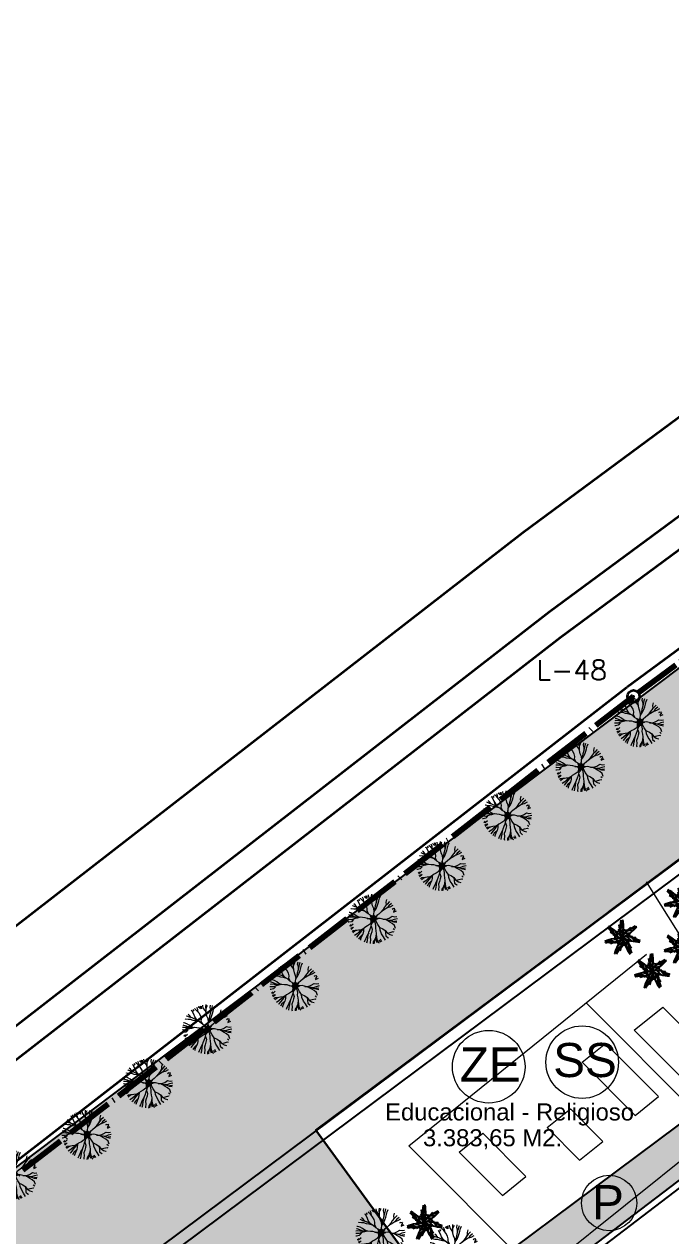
# Model space of a CAD drawing. Extents: x 472704 to 474638, y 1059265 to 1060325.
# Drawn here: x 473153.3 to 473283.8, y 1059725.5 to 1059970.1 of the extents above; entities that cross this region are included whole.
import ezdxf

# ---------------------------------------------------------------- set-up
doc = ezdxf.new("R2010")
doc.units = 0
doc.header["$LTSCALE"] = 0.4
doc.header["$MEASUREMENT"] = 0
doc.linetypes.add('ACAD_ISO04W100', pattern=[30.5, 24, -3, 0.5, -3])
doc.layers.get('0').update_dxf_attribs({"linetype": 'CONTINUOUS', "lineweight": 25})
for name, color, linetype, lineweight in [('1', 5, 'ACAD_ISO04W100', 80), ('AREAS VERDAS', 72, 'CONTINUOUS', 25), ('AREAS VERDES', 2, 'CONTINUOUS', 20), ('AUTOPISTA', 7, 'CONTINUOUS', 35), ('CANCHA', 7, 'CONTINUOUS', 30), ('CANCHAS', 52, 'CONTINUOUS', 25), ('CERCA-1', 9, 'FENCELINE1', 20), ('escuela', 22, 'CONTINUOUS', 20), ('TEXTO-COOR', 3, 'CONTINUOUS', 35)]:
    doc.layers.add(name, color=color, linetype=linetype, lineweight=lineweight)
for name, color, linetype in [('PISOS', 8, 'CONTINUOUS'), ('PoligonAV', 3, 'CONTINUOUS'), ('PROPUESTA_VIAS', 7, 'CONTINUOUS'), ('TEXTOPROPU', 7, 'CONTINUOUS'), ('TOPONIMIA', 1, 'CONTINUOUS'), ('VEGETACION', 3, 'CONTINUOUS'), ('VIAPROPUESTA', 7, 'CONTINUOUS')]:
    doc.layers.add(name, color=color, linetype=linetype)
doc.styles.add('ARIAL', font='arial.ttf')
doc.styles.get("Standard").update_dxf_attribs({"font": 'romans.shx'})
doc.linetypes.add('FENCELINE1', pattern='A,0.25,-0.1,[133,ltypeshp.shx,S=0.1,R=0,X=-0.1,Y=0],-0.1,1', length=1.45)

# ---------------------------------------------------------------- blocks, each defined once
blk = doc.blocks.new('MATA-P-01')
at = {"color": 84, "linetype": 'ByBlock'}
for p, q in [((18.687, 144.432), (18.671, 144.458)), ((18.718, 144.451), (18.689, 144.469)), ((18.707, 144.486), (18.732, 144.451)), ((18.723, 144.486), (18.73, 144.458)), ((18.732, 144.451), (18.73, 144.456)), ((18.745, 144.499), (18.745, 144.501)), ((18.758, 144.465), (18.745, 144.499)), ((18.792, 144.432), (18.758, 144.465)), ((18.79, 144.486), (18.788, 144.517)), ((18.799, 144.445), (18.79, 144.486)), ((18.797, 144.467), (18.806, 144.504)), ((18.806, 144.504), (18.808, 144.514)), ((18.846, 144.488), (18.845, 144.521)), ((18.862, 144.454), (18.846, 144.488)), ((18.868, 144.424), (18.862, 144.454)), ((18.868, 144.421), (18.87, 144.458)), ((18.87, 144.458), (18.872, 144.493)), ((18.872, 144.493), (18.875, 144.521)), ((18.892, 144.412), (18.895, 144.447)), ((18.895, 144.447), (18.899, 144.484)), ((18.899, 144.484), (18.906, 144.517)), ((18.996, 144.482), (18.993, 144.445)), ((19.04, 144.46), (19.013, 144.423)), ((18.56, 144.321), (18.558, 144.323)), ((18.595, 144.31), (18.56, 144.321)), ((18.589, 144.338), (18.571, 144.347)), ((18.616, 144.284), (18.582, 144.278)), ((18.624, 144.306), (18.589, 144.338)), ((18.631, 144.308), (18.595, 144.31)), ((18.616, 144.397), (18.605, 144.403)), ((18.647, 144.362), (18.616, 144.397)), ((18.652, 144.278), (18.616, 144.284)), ((18.643, 144.402), (18.627, 144.423)), ((18.671, 144.299), (18.631, 144.308)), ((18.645, 144.436), (18.645, 144.438)), ((18.68, 144.415), (18.645, 144.436)), ((18.667, 144.327), (18.647, 144.362)), ((18.703, 144.288), (18.667, 144.327)), ((18.707, 144.286), (18.671, 144.299)), ((18.714, 144.386), (18.68, 144.415)), ((18.701, 144.397), (18.687, 144.432)), ((18.745, 144.271), (18.703, 144.288)), ((18.745, 144.351), (18.714, 144.386)), ((18.758, 144.317), (18.745, 144.351)), ((18.763, 144.28), (18.758, 144.317)), ((18.808, 144.407), (18.792, 144.432)), ((18.808, 144.406), (18.799, 144.445)), ((18.824, 144.367), (18.808, 144.406)), ((18.846, 144.332), (18.824, 144.367)), ((18.857, 144.295), (18.846, 144.332)), ((18.857, 144.293), (18.877, 144.334)), ((18.859, 144.256), (18.857, 144.293)), ((18.859, 144.297), (18.866, 144.334)), ((18.864, 144.375), (18.868, 144.421)), ((18.866, 144.334), (18.864, 144.375)), ((18.877, 144.334), (18.886, 144.373)), ((18.886, 144.373), (18.892, 144.412)), ((18.953, 144.306), (18.924, 144.271)), ((18.971, 144.341), (18.953, 144.306)), ((18.986, 144.338), (18.956, 144.312)), ((18.987, 144.377), (18.971, 144.341)), ((19.022, 144.371), (18.986, 144.338)), ((19.013, 144.423), (18.987, 144.377)), ((18.993, 144.445), (19.002, 144.41)), ((19.002, 144.41), (18.993, 144.388)), ((19.056, 144.388), (19.022, 144.371)), ((19.038, 144.402), (19.024, 144.371)), ((19.069, 144.438), (19.038, 144.402)), ((19.091, 144.417), (19.056, 144.388)), ((19.092, 144.367), (19.107, 144.382)), ((19.127, 144.38), (19.092, 144.367)), ((19.127, 144.373), (19.114, 144.336)), ((19.114, 144.336), (19.132, 144.362)), ((19.149, 144.347), (19.114, 144.323)), ((18.542, 144.162), (18.528, 144.158)), ((18.54, 144.19), (18.529, 144.19)), ((18.54, 144.223), (18.531, 144.221)), ((18.54, 144.127), (18.531, 144.127)), ((18.575, 144.219), (18.54, 144.223)), ((18.575, 144.184), (18.54, 144.19)), ((18.576, 144.132), (18.54, 144.127)), ((18.58, 144.167), (18.542, 144.162)), ((18.548, 144.278), (18.544, 144.28)), ((18.582, 144.278), (18.548, 144.278)), ((18.609, 144.206), (18.575, 144.219)), ((18.611, 144.177), (18.575, 144.184)), ((18.611, 144.151), (18.576, 144.132)), ((18.616, 144.169), (18.58, 144.167)), ((18.605, 144.14), (18.582, 144.106)), ((18.643, 144.19), (18.609, 144.206)), ((18.647, 144.175), (18.611, 144.177)), ((18.647, 144.167), (18.611, 144.151)), ((18.663, 144.174), (18.616, 144.169)), ((18.68, 144.182), (18.643, 144.19)), ((18.683, 144.184), (18.647, 144.167)), ((18.685, 144.184), (18.647, 144.175)), ((18.687, 144.278), (18.652, 144.278)), ((18.72, 144.186), (18.685, 144.184)), ((18.736, 144.275), (18.687, 144.278)), ((18.754, 144.19), (18.72, 144.186)), ((18.783, 144.247), (18.745, 144.271)), ((18.788, 144.186), (18.754, 144.19)), ((18.792, 144.245), (18.763, 144.28)), ((18.793, 144.185), (18.781, 144.186)), ((18.817, 144.236), (18.783, 144.247)), ((18.783, 144.186), (18.803, 144.187)), ((18.814, 144.186), (18.793, 144.185)), ((18.803, 144.187), (18.823, 144.189)), ((18.839, 144.121), (18.805, 144.088)), ((18.835, 144.178), (18.814, 144.186)), ((18.815, 144.236), (18.852, 144.228)), ((18.82, 144.23), (18.816, 144.236)), ((18.836, 144.21), (18.82, 144.23)), ((18.823, 144.189), (18.836, 144.21)), ((18.862, 144.242), (18.826, 144.182)), ((18.826, 144.182), (18.845, 144.229)), ((18.845, 144.229), (18.829, 144.22)), ((18.84, 144.158), (18.835, 144.178)), ((18.855, 144.126), (18.835, 144.116)), ((18.836, 144.117), (18.843, 144.138)), ((18.84, 144.182), (18.862, 144.243)), ((18.843, 144.138), (18.84, 144.158)), ((18.842, 144.166), (18.862, 144.242)), ((18.873, 144.232), (18.842, 144.166)), ((18.843, 144.124), (18.873, 144.232)), ((18.885, 144.225), (18.843, 144.124)), ((18.886, 144.227), (18.845, 144.158)), ((18.852, 144.228), (18.859, 144.256)), ((18.855, 144.114), (18.856, 144.126)), ((18.859, 144.136), (18.856, 144.126)), ((18.886, 144.227), (18.857, 144.138)), ((18.857, 144.138), (18.891, 144.221)), ((18.858, 144.258), (18.858, 144.259)), ((18.866, 144.237), (18.858, 144.258)), ((18.871, 144.157), (18.859, 144.136)), ((18.886, 144.227), (18.866, 144.237)), ((18.871, 144.209), (18.877, 144.226)), ((18.892, 144.153), (18.871, 144.157)), ((18.891, 144.221), (18.875, 144.159)), ((18.875, 144.159), (18.899, 144.207)), ((18.885, 144.181), (18.887, 144.16)), ((18.906, 144.168), (18.885, 144.181)), ((18.902, 144.247), (18.886, 144.227)), ((18.887, 144.16), (18.891, 144.153)), ((18.905, 144.25), (18.892, 144.212)), ((18.905, 144.205), (18.892, 144.212)), ((18.892, 144.154), (18.908, 144.112)), ((18.899, 144.207), (18.897, 144.175)), ((18.899, 144.193), (18.926, 144.208)), ((18.904, 144.171), (18.899, 144.193)), ((18.904, 144.249), (18.9, 144.245)), ((18.924, 144.271), (18.904, 144.249)), ((18.908, 144.164), (18.904, 144.171)), ((18.928, 144.208), (18.905, 144.205)), ((18.935, 144.13), (18.908, 144.164)), ((18.953, 144.215), (18.928, 144.208)), ((18.969, 144.095), (18.935, 144.13)), ((18.989, 144.212), (18.953, 144.215)), ((19.033, 144.21), (18.989, 144.212)), ((18.991, 144.21), (19.038, 144.219)), ((19.074, 144.21), (19.033, 144.21)), ((19.038, 144.219), (19.074, 144.241)), ((19.054, 144.203), (19.04, 144.208)), ((19.091, 144.19), (19.054, 144.203)), ((19.074, 144.241), (19.109, 144.273)), ((19.112, 144.206), (19.074, 144.21)), ((19.107, 144.212), (19.081, 144.21)), ((19.125, 144.177), (19.091, 144.19)), ((19.143, 144.234), (19.107, 144.212)), ((19.109, 144.273), (19.143, 144.271)), ((19.149, 144.199), (19.112, 144.206)), ((19.159, 144.156), (19.125, 144.177)), ((19.149, 144.208), (19.132, 144.201)), ((19.143, 144.271), (19.17, 144.28)), ((19.183, 144.251), (19.143, 144.234)), ((19.183, 144.219), (19.149, 144.208)), ((19.185, 144.199), (19.149, 144.199)), ((19.179, 144.119), (19.159, 144.156)), ((18.548, 144.092), (18.54, 144.091)), ((18.582, 144.106), (18.548, 144.092)), ((18.584, 144.045), (18.566, 144.045)), ((18.582, 144.066), (18.567, 144.045)), ((18.614, 144.032), (18.582, 144.014)), ((18.611, 144.079), (18.584, 144.045)), ((18.593, 144.003), (18.62, 144.038)), ((18.622, 143.99), (18.611, 143.977)), ((18.672, 144.003), (18.622, 143.99)), ((18.656, 143.997), (18.625, 143.964)), ((18.683, 143.96), (18.652, 143.932)), ((18.694, 144.012), (18.656, 143.997)), ((18.711, 143.997), (18.683, 143.96)), ((18.729, 144.023), (18.694, 144.012)), ((18.725, 143.988), (18.705, 143.953)), ((18.747, 144.032), (18.711, 143.997)), ((18.743, 144.025), (18.725, 143.988)), ((18.763, 144.051), (18.729, 144.023)), ((18.758, 143.962), (18.729, 143.927)), ((18.77, 144.06), (18.743, 144.025)), ((18.761, 143.969), (18.75, 143.932)), ((18.758, 144.043), (18.763, 144.008)), ((18.763, 144.008), (18.761, 143.969)), ((18.805, 144.088), (18.77, 144.06)), ((18.821, 143.96), (18.814, 143.925)), ((18.835, 143.997), (18.821, 143.96)), ((18.834, 143.971), (18.837, 144.006)), ((18.834, 143.934), (18.834, 143.971)), ((18.835, 144.116), (18.835, 144.117)), ((18.837, 144.006), (18.845, 144.043)), ((18.845, 144.043), (18.85, 144.079)), ((18.85, 144.079), (18.855, 144.114)), ((18.853, 144.092), (18.872, 144.054)), ((18.868, 143.982), (18.862, 143.947)), ((18.872, 144.019), (18.868, 143.982)), ((18.872, 144.054), (18.872, 144.019)), ((18.908, 144.112), (18.913, 144.077)), ((18.913, 144.077), (18.926, 144.043)), ((18.926, 144.043), (18.937, 144.008)), ((18.939, 143.96), (18.933, 143.925)), ((18.937, 144.008), (18.939, 143.969)), ((18.939, 143.999), (18.948, 143.964)), ((18.939, 143.969), (18.946, 143.925)), ((18.948, 143.964), (18.96, 143.93)), ((18.98, 144.058), (18.969, 144.095)), ((18.971, 144.097), (19.013, 144.086)), ((19.009, 144.014), (18.98, 144.058)), ((19.04, 143.98), (19.009, 144.014)), ((19.013, 144.086), (19.047, 144.069)), ((19.074, 143.94), (19.04, 143.98)), ((19.047, 144.069), (19.06, 144.032)), ((19.047, 144.069), (19.083, 144.038)), ((19.06, 144.032), (19.069, 143.997)), ((19.069, 143.997), (19.103, 143.977)), ((19.083, 144.038), (19.118, 144.023)), ((19.085, 144.038), (19.119, 144.054)), ((19.103, 143.977), (19.107, 143.973)), ((19.118, 144.023), (19.152, 144.021)), ((19.119, 144.054), (19.158, 144.071)), ((19.172, 144.097), (19.15, 144.108)), ((19.152, 144.021), (19.154, 144.021)), ((19.158, 144.071), (19.167, 144.069)), ((18.689, 143.919), (18.683, 143.91)), ((18.705, 143.953), (18.689, 143.919)), ((18.729, 143.927), (18.716, 143.892)), ((18.75, 143.932), (18.743, 143.895)), ((18.743, 143.895), (18.743, 143.884)), ((18.803, 143.89), (18.797, 143.862)), ((18.814, 143.925), (18.803, 143.89)), ((18.835, 143.895), (18.834, 143.934)), ((18.834, 143.86), (18.835, 143.895)), ((18.862, 143.947), (18.873, 143.91)), ((18.873, 143.91), (18.875, 143.873)), ((18.875, 143.873), (18.879, 143.86)), ((18.931, 143.923), (18.917, 143.888)), ((18.917, 143.888), (18.919, 143.864)), ((18.933, 143.925), (18.93, 143.89)), ((18.93, 143.89), (18.931, 143.869)), ((18.946, 143.925), (18.964, 143.89)), ((18.96, 143.93), (18.987, 143.892)), ((18.987, 143.892), (18.996, 143.888)), ((19.016, 143.904), (18.991, 143.925)), ((19.031, 143.91), (19.007, 143.94))]:
    blk.add_line(p, q, dxfattribs=at)
blk = doc.blocks.new('CANCHAMULTIPLE')
at = {"layer": 'CANCHA'}
for p, q in [((-1.78, 29.48), (-13.67, 22.13)), ((11.89, 7.35), (-1.78, 29.48)), ((-13.67, 22.13), (0, 0)), ((0, 0), (11.89, 7.35))]:
    blk.add_line(p, q, dxfattribs=at)
at = {"layer": 'CANCHA', "ltscale": 0.5}
for p, q in [((-3.15, 21.81), (-5.18, 27.37)), ((-7.87, 24.3), (-6.34, 25.24)), ((-7.1, 24.77), (-7.73, 25.79)), ((-6.21, 19.91), (-10.29, 24.21)), ((-6.21, 19.91), (-3.15, 21.81)), ((-6.84, 11.05), (5.06, 18.42)), ((1.37, 7.67), (4.43, 9.56)), ((1.37, 7.67), (3.4, 2.11)), ((4.43, 9.56), (8.5, 5.26)), ((4.55, 4.23), (6.09, 5.18)), ((5.95, 3.68), (5.32, 4.7))]:
    blk.add_line(p, q, dxfattribs=at)
for centre in [(-4.68, 20.86), (-0.89, 14.74), (2.9, 8.62)]:
    blk.add_circle(centre, 1.8, dxfattribs=at)
blk = doc.blocks.new('PALME01')
at = {"layer": 'VEGETACION'}
for p, q in [((-0.48, 1.69), (-0.56, 2.58)), ((-0.56, 2.58), (-0.32, 2.46)), ((-0.34, 2.42), (0.22, 3.22)), ((-0.34, 1.77), (0.26, 2.65)), ((-0.32, 2.46), (-0.14, 3.51)), ((-2.17, 1.26), (-2.88, 2.05)), ((-2.88, 2.05), (-2.68, 2)), ((-2.16, 1.22), (-2.44, 2.16)), ((-2.42, 1.15), (-2.17, 1.26)), ((-1.67, 0.65), (-2.42, 1.15)), ((-1.65, 0.81), (-1.96, 1.83)), ((-1.86, 0.57), (-1.67, 0.65)), ((-0.99, 0.15), (-1.86, 0.57)), ((-0.93, 0.18), (-1.28, 1.25)), ((-1.16, 0.07), (-0.99, 0.15)), ((-0.01, -0.17), (-1.16, 0.07)), ((-0.45, 0.84), (-0.66, 1.78)), ((-0.66, 1.78), (-0.48, 1.69)), ((-0.08, -0.13), (-0.61, 0.92)), ((-0.61, 0.92), (-0.45, 0.84)), ((-0.39, 0.81), (0.23, 1.75)), ((-0.1, -0.04), (0.39, 1.03)), ((-0.04, 0.03), (1.1, 0.31)), ((0.04, 0.02), (0.97, -0.69)), ((0.39, 1.03), (0.43, 0.85)), ((0.43, 0.85), (1.03, 1.6)), ((0.44, 0.78), (1.57, 0.88)), ((0.94, 0.12), (1.72, -0.7)), ((1.1, 0.31), (0.98, 0.17)), ((0.98, 0.17), (1.94, 0.16)), ((1.03, 1.6), (1.07, 1.4)), ((1.07, 1.4), (1.72, 2.02)), ((1.22, 1.34), (2.28, 1.42)), ((1.72, 2.02), (1.78, 1.75)), ((1.73, 1.74), (2.71, 1.81)), ((1.78, 1.75), (2.7, 2.27)), ((1.94, 0.16), (1.81, 0.01)), ((1.81, 0.01), (2.7, -0.12)), ((2.7, 2.27), (2.6, 2.09)), ((-3.46, -1), (-3.29, -0.88)), ((-2.4, -0.93), (-3.46, -1)), ((-2.35, -0.95), (-3.26, -0.58)), ((-1.72, -0.8), (-2.71, -0.42)), ((-1.61, -0.92), (-2.46, -1.2)), ((-0.77, -0.64), (-1.83, -0.24)), ((-0.79, -0.71), (-1.66, -1.12)), ((-1.66, -1.12), (-1.61, -0.92)), ((-0.5, -1.86), (-1.42, -2.4)), ((-0.03, -1.03), (-1.01, -1.6)), ((0.07, -0.13), (-0.83, -0.88)), ((-0.83, -0.88), (-0.79, -0.71)), ((-0.33, -1.85), (-0.65, -2.69)), ((-0.21, -2.01), (-0.33, -1.85)), ((0.01, -1.08), (-0.21, -2.01)), ((0.12, -1.22), (0.01, -1.08)), ((0.09, -0.05), (0.12, -1.22)), ((0.73, -0.69), (0.57, -1.81)), ((0.97, -0.69), (0.79, -0.69)), ((0.79, -0.69), (1.39, -1.44)), ((1.09, -1.57), (0.94, -2.63)), ((1.39, -1.44), (1.19, -1.44)), ((1.19, -1.44), (1.64, -2.21)), ((1.38, -2.16), (1.22, -3.13)), ((1.37, -2.21), (1.67, -3.23)), ((1.64, -2.21), (1.37, -2.21)), ((1.86, -0.15), (2.59, -0.93)), ((2.49, -0.3), (3.15, -1.02)), ((2.7, -0.12), (2.53, -0.32)), ((2.53, -0.32), (3.51, -0.73)), ((3.51, -0.73), (3.31, -0.76)), ((-0.78, -2.45), (-1.63, -2.93)), ((-0.82, -2.48), (-1.43, -3.35)), ((-0.65, -2.69), (-0.82, -2.48)), ((1.67, -3.23), (1.52, -3.09))]:
    blk.add_line(p, q, dxfattribs=at)
for centre, radius, start, end in [((3.35, 1.47), 3.79, 146.5126, 204.9769), ((-8.28, 2.34), 8.56, 343.2568, 8.2327), ((0.88, 3.52), 3.79, 197.9411, 256.4055), ((-7.05, -5.04), 8.56, 34.6853, 59.6613), ((0, 0), 1.53, 165.4304, 194.1231), ((0, 0), 1.53, 112.3411, 140.8959), ((-3.28, 7.91), 8.56, 291.8282, 316.8041), ((3.29, -1.73), 3.79, 95.084, 153.5483), ((0.75, -3.68), 3.79, 43.6554, 102.1198), ((4.18, 7.47), 8.56, 240.3996, 265.3756), ((-2.36, -2.91), 3.79, 352.2268, 50.6912), ((8.5, 1.36), 8.56, 188.971, 213.947), ((0, 0), 1.53, 58.7372, 86.9078), ((0, 0), 1.53, 6.2517, 34.072), ((-0.51, -8.67), 8.56, 86.1139, 111.0899), ((-2.25, 2.86), 3.79, 249.3697, 307.8341), ((-3.7, 0), 3.79, 300.7983, 359.2626), ((6.41, -5.83), 8.56, 137.5425, 162.5184), ((0, 0), 1.53, 216.742, 245.1681), ((0, 0), 1.53, 266.3653, 294.3399), ((0, 0), 1.53, 315.6716, 343.3932)]:
    blk.add_arc(centre, radius, start, end, dxfattribs=at)
blk = doc.blocks.new('PALMERA')
at = {"layer": 'AREAS VERDES'}
blk.add_blockref('PALME01', (-88.82, 0.82), dxfattribs=at)

msp = doc.modelspace()

# ---------------------------------------------------------------- hatches: boundary and pattern name
at = {"layer": 'AREAS VERDAS', "linetype": 'Continuous'}
h = msp.add_hatch(dxfattribs=at)
h.set_pattern_fill('AR-SAND', color=64, scale=3, style=0)
h.set_pattern_definition([(37.5, (0, 0), (-0.188980074, 5.780471307), [0, -4.56, 0, -5.1, 0, -4.875]), (7.5, (0, 0), (5.309330116, 8.466438196), [0, -2.46, 0, -4.11, 0, -1.575]), (327.5, (-3.69, 0), (9.342425585, 0.01697716), [0, -1.5, 0, -5.4, 0, -7.05]), (317.5, (-3.69, 0), (9.018379814, 2.633026695), [0, -0.75, 0, -3.54, 0, -4.05])])
h.paths.add_polyline_path([(473392.59, 1059831.8), (473394.84, 1059838.33), (473399.18, 1059844.05), (473404.49, 1059847.81), (473411.2, 1059849.98), (473416.59, 1059850.27), (473415.93, 1059922.11), (473436.53, 1059922.29), (473436.63, 1059911.67), (473448.39, 1059911.77), (473448.24, 1059923.77), (473470.14, 1059923.97), (473469.96, 1059952.8), (473471.84, 1059956.73), (473476.09, 1059957.7), (473532.78, 1059944.57), (473579.36, 1059995.05), (473584.97, 1059989.87), (473631.25, 1060025.55), (473713.15, 1060088.67), (473721.15, 1060082.71), (473748.97, 1060112.46), (473747.45, 1060113.87), (473789.96, 1060146.64), (473811, 1060165.02), (473871.08, 1060230.65), (473852.72, 1060250.12), (473548.47, 1060038.26), (473109.38, 1059707.59), (473156.48, 1059639.24), (473203.24, 1059674.87), (473196.54, 1059684.82), (473192.12, 1059691.72), (473231.1, 1059720.81), (473212.16, 1059746.83), (473256.63, 1059779.94), (473275.41, 1059793.96), (473279.1, 1059796.71), (473271.3, 1059790.89), (473286.9, 1059802.53), (473212.16, 1059746.83), (473231.1, 1059720.81), (473212.16, 1059746.83), (473321.37, 1059828.06), (473324.14, 1059828.21), (473392.23, 1059828.16)])
at = {"layer": 'PISOS', "linetype": 'Continuous'}
h = msp.add_hatch(dxfattribs=at)
h.set_pattern_fill('ANGLE', color=256, scale=5, angle=45, style=0)
h.set_pattern_definition([(45, (0, 0), (-0.9722718241, 0.9722718241), [1, -0.375]), (135, (0, 0), (-0.9722718241, -0.9722718241), [1, -0.375])])
h.paths.add_polyline_path([(473311.83, 1059756.83), (473311.86, 1059800), (473310.06, 1059800), (473310.04, 1059773.9, -0.413765), (473307.04, 1059770.9), (473299.25, 1059770.9), (473299.24, 1059759.79, -0.236498), (473298.03, 1059757.39), (473243.18, 1059716.45, -0.008876), (473243.28, 1059716.36, -0.005879), (473243.34, 1059716.3, -0.009884), (473243.01, 1059716.33), (473241.48, 1059715.18), (473241.54, 1059715.09), (473241.35, 1059715.09), (473241.28, 1059715.04), (473241.6, 1059714.08), (473241.35, 1059714.29, -0.027229), (473241.33, 1059713.87, -0.028203), (473240.81, 1059714.69), (473237.97, 1059712.57), (473232.41, 1059720.02, 0.236701), (473230.81, 1059720.83, 0.161662), (473229.61, 1059720.43), (473200, 1059698.33), (473200, 1059696.09), (473225.64, 1059715.22), (473228.03, 1059712.01, 0.414214), (473229.43, 1059711.81), (473233.04, 1059714.5, -0.414214), (473234.44, 1059714.3), (473241.24, 1059705.19, 0.153208), (473242.69, 1059704.14)])
h.paths.add_polyline_path([(473197.59, 1059694.29), (473200, 1059696.09), (473200, 1059698.33), (473192.91, 1059693.04, 0.414214), (473192.5, 1059690.24), (473199.08, 1059681.43), (473199.12, 1059681.53), (473199.09, 1059681.41), (473200, 1059680.19), (473200, 1059683.2), (473197.29, 1059686.83, -0.414214), (473197.46, 1059687.95), (473199.94, 1059689.8, 0.024542), (473200, 1059689.85), (473200, 1059691.06)])
h.paths.add_polyline_path([(473207.59, 1059733.79), (473272.09, 1059733.79), (473272.09, 1059740.47), (473207.59, 1059740.47)], flags=25)
h.paths.add_polyline_path([(473242.86, 1059732.3), (473266.95, 1059732.3), (473266.95, 1059738.3), (473242.86, 1059738.3)], flags=25)

# ---------------------------------------------------------------- linework, layer by layer
at = {"layer": '1', "color": 1}
for p, q in [((473549.74, 1060036.38), (473276.25, 1059834.39)), ((473276.25, 1059834.39), (473111.15, 1059706.23))]:
    msp.add_line(p, q, dxfattribs=at)
at = {"layer": 'AUTOPISTA'}
for p, q in [((473527.4, 1060069.41), (473253.91, 1059867.42)), ((473532.73, 1060053.37), (473259.24, 1059851.38)), ((473534.92, 1060048.2), (473261.43, 1059846.21)), ((473548.47, 1060038.26), (473274.98, 1059836.27)), ((473253.91, 1059867.42), (473078.61, 1059731.34)), ((473259.24, 1059851.38), (473092.13, 1059721.66)), ((473261.43, 1059846.21), (473096.74, 1059718.37)), ((473274.91, 1059836.21), (473110.46, 1059708.56))]:
    msp.add_line(p, q, dxfattribs=at)
at = {"layer": 'CERCA-1', "linetype": 'FENCELINE1', "ltscale": 5}
for p, q in [((473304.63, 1059755.81), (473278.91, 1059796.96)), ((473230.89, 1059743.7), (473278.87, 1059782.36)), ((473292.8, 1059746.33), (473266.68, 1059772.53)), ((473256.93, 1059717.58), (473304.63, 1059755.81)), ((473256.93, 1059717.58), (473230.89, 1059743.7))]:
    msp.add_line(p, q, dxfattribs=at)
at = {"layer": 'escuela'}
for p, q in [((473276.41, 1059767.02), (473282.21, 1059771.68)), ((473291.59, 1059762.27), (473282.21, 1059771.68)), ((473285.78, 1059757.62), (473276.41, 1059767.02)), ((473265.89, 1059760.58), (473270.6, 1059764.35)), ((473281.32, 1059753.6), (473270.6, 1059764.35)), ((473276.61, 1059749.82), (473265.89, 1059760.58)), ((473276.61, 1059749.82), (473281.32, 1059753.6)), ((473258.81, 1059747.35), (473263.52, 1059751.12)), ((473270.06, 1059744.57), (473263.52, 1059751.12)), ((473241.07, 1059742.42), (473245.82, 1059746.22)), ((473254.55, 1059737.46), (473245.82, 1059746.22)), ((473265.35, 1059740.79), (473258.81, 1059747.35)), ((473265.35, 1059740.79), (473270.06, 1059744.57)), ((473249.8, 1059733.65), (473241.07, 1059742.42)), ((473249.8, 1059733.65), (473254.55, 1059737.46))]:
    msp.add_line(p, q, dxfattribs=at)
at = {"layer": 'PoligonAV'}
msp.add_lwpolyline([(473548.47, 1060038.26), (473109.38, 1059707.59), (473156.48, 1059639.24), (473203.24, 1059674.87), (473203.24, 1059674.87), (473196.54, 1059684.82), (473192.12, 1059691.72), (473231.1, 1059720.81), (473212.16, 1059746.83), (473256.63, 1059779.94), (473275.41, 1059793.96), (473279.1, 1059796.71), (473271.3, 1059790.89), (473286.9, 1059802.53), (473212.16, 1059746.83), (473231.1, 1059720.81), (473212.16, 1059746.83), (473321.37, 1059828.06), (473324.14, 1059828.21), (473392.23, 1059828.16), (473392.59, 1059831.8)], dxfattribs=at)
at = {"layer": 'PROPUESTA_VIAS'}
msp.add_line((473242.69, 1059704.14), (473333.76, 1059773.55), dxfattribs=at)
at = {"layer": 'PROPUESTA_VIAS', "linetype": 'Continuous', "ltscale": 0.5}
msp.add_line((473333, 1059771.5), (473245.46, 1059704.6), dxfattribs=at)
at = {"layer": 'TEXTO-COOR'}
msp.add_circle((473276.25, 1059834.39), 1.23, dxfattribs=at)
msp.add_point((473276.25, 1059834.39), dxfattribs=at)
at = {"layer": 'TOPONIMIA', "linetype": 'Continuous', "lineweight": 20}
for centre, radius in [((473265.9, 1059760.55), 7.33), ((473247.03, 1059759.64), 7.33), ((473271.34, 1059732.13), 5.59)]:
    msp.add_circle(centre, radius, dxfattribs=at)
at = {"layer": 'VIAPROPUESTA'}
for p, q in [((473320.52, 1059827.62), (473153.71, 1059703.13)), ((473305.27, 1059813.25), (473152.8, 1059699.46)), ((473298.03, 1059757.39), (473237.97, 1059712.57))]:
    msp.add_line(p, q, dxfattribs=at)

# ---------------------------------------------------------------- block references
at = {"layer": 'AREAS VERDAS', "linetype": 'Continuous', "rotation": 1.972147739680779}
for p in [(473374.79, 1059795.39), (473374.79, 1059786.16), (473322.91, 1059730.43)]:
    msp.add_blockref('PALMERA', p, dxfattribs=at)
at = {"layer": 'AREAS VERDAS', "linetype": 'Continuous', "lineweight": 20, "rotation": 1.972147739680779}
for p in [(473362.84, 1059787.97), (473368.82, 1059781.14)]:
    msp.add_blockref('PALMERA', p, dxfattribs=at)
at = {"layer": 'AREAS VERDES', "linetype": 'Continuous', "ltscale": 0.5, "xscale": 15.00000000001295, "yscale": 15, "zscale": 15, "rotation": 350.1297174349727}
for p in [(472628.01, 1057746.76), (472616.11, 1057737.77), (472601.31, 1057727.96), (472588.06, 1057717.76), (472574.21, 1057707.09), (472558.45, 1057693.53), (472540.77, 1057684.82), (472528.88, 1057673.92), (472516.44, 1057663.53), (472501.57, 1057655.36), (472575.76, 1057643.75), (472590.57, 1057640.42)]:
    msp.add_blockref('MATA-P-01', p, dxfattribs=at)
at = {"layer": 'CANCHAS', "linetype": 'Continuous', "rotation": 328.2385000445473}
msp.add_blockref('CANCHAMULTIPLE', (473292.26, 1059772.9), dxfattribs=at)

# ---------------------------------------------------------------- texts
at = {"layer": 'TEXTO-COOR'}
msp.add_text('L-48', height=4, dxfattribs=at).set_placement((473256.7, 1059837.72))
at = {"layer": 'TEXTOPROPU', "linetype": 'Continuous', "style": 'ARIAL'}
for s, p in [('Educacional - Religioso', (473226.12, 1059748.79)), ('3.383,65 M2.', (473233.77, 1059743.58))]:
    msp.add_text(s, height=3.4415, dxfattribs=at).set_placement(p)
at = {"layer": 'TOPONIMIA', "linetype": 'Continuous', "style": 'ARIAL'}
for s, height, p in [('ZE ', 6.883, (473241.19, 1059756.64)), ('SS', 6.883, (473260.06, 1059757.55)), ('P', 6.88, (473267.91, 1059728.86))]:
    msp.add_text(s, height=height, dxfattribs=at).set_placement(p)

doc.saveas('drawing.dxf')
